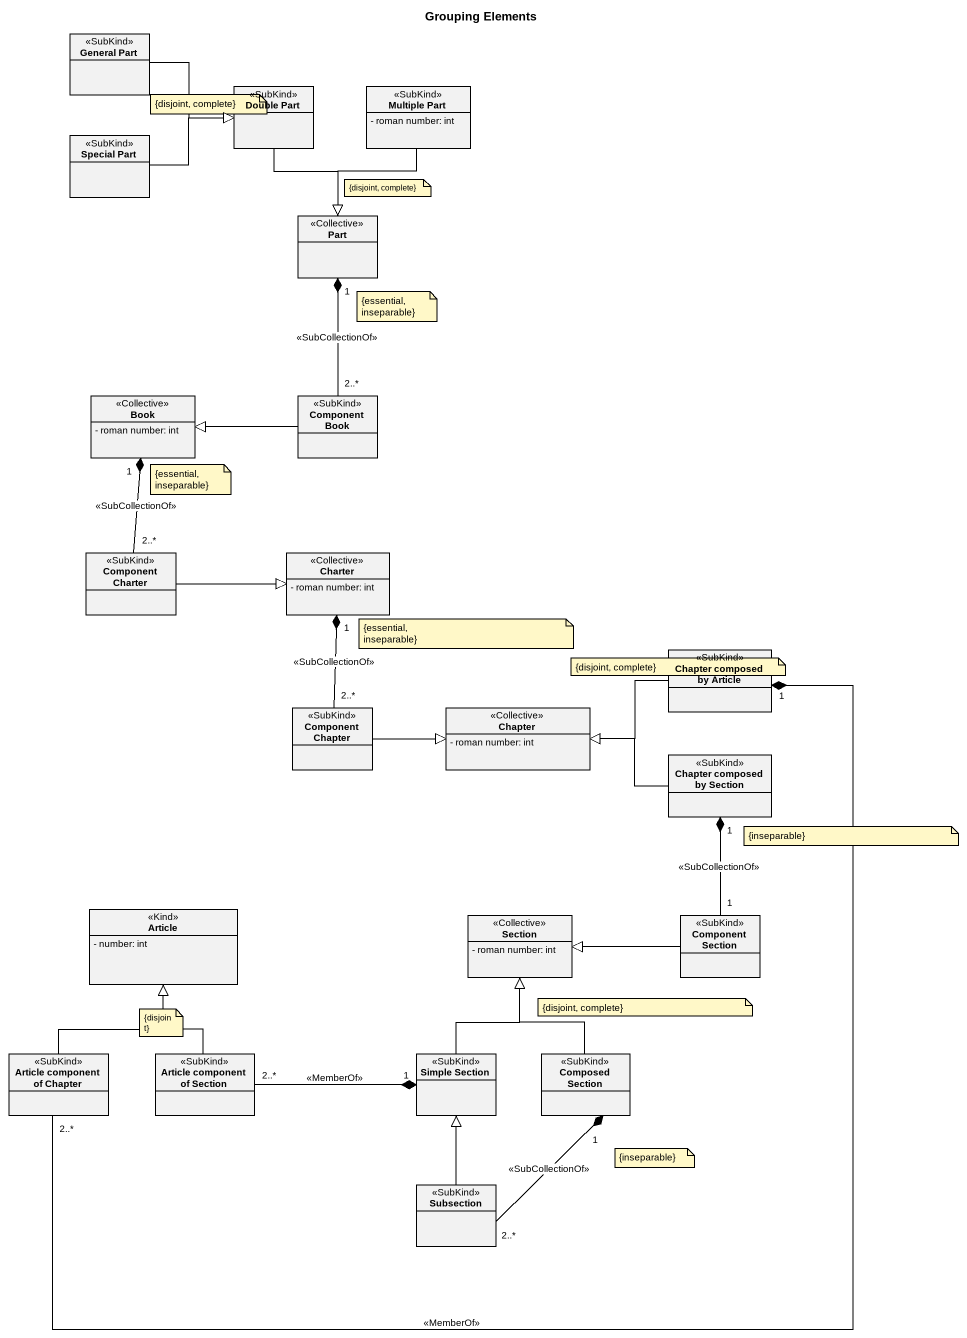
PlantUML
@startuml
title Grouping Elements
hide circle
hide empty members
skinparam classAttributeIconSize 0
class "General Part" as General_Part <<SubKind>>
class "Double Part" as Double_Part <<SubKind>>
class "Multiple Part" as Multiple_Part <<SubKind>> {
  - roman number: int
}
class "Special Part" as Special_Part <<SubKind>>
class Part <<Collective>>
class Book <<Collective>> {
  - roman number: int
}
class "Component Book" as Component_Book <<SubKind>>
class "Component Charter" as Component_Charter <<SubKind>>
class Charter <<Collective>> {
  - roman number: int
}
class "Chapter composed by Article" as Chapter_composed_by_Article <<SubKind>>
class "Component Chapter" as Component_Chapter <<SubKind>>
class Chapter <<Collective>> {
  - roman number: int
}
class "Chapter composed by Section" as Chapter_composed_by_Section <<SubKind>>
class Article <<Kind>> {
  - number: int
}
class Section <<Collective>> {
  - roman number: int
}
class "Component Section" as Component_Section <<SubKind>>
class "Article component of Chapter" as Article_component_of_Chapter <<SubKind>>
class "Article component of Section" as Article_component_of_Section <<SubKind>>
class "Simple Section" as Simple_Section <<SubKind>>
class "Composed Section" as Composed_Section <<SubKind>>
class Subsection <<SubKind>>
General_Part -right-|> Double_Part
Double_Part --|> Part
Multiple_Part --|> Part
Special_Part -right-|> Double_Part
Part "1" *-- "2..*" Component_Book : <<SubCollectionOf>>
Book "1" *-- "2..*" Component_Charter : <<SubCollectionOf>>
Component_Book -left-|> Book
Component_Charter -right-|> Charter
Charter "1" *-- "2..*" Component_Chapter : <<SubCollectionOf>>
Chapter_composed_by_Article -left-|> Chapter
Chapter_composed_by_Article "1" *-- "2..*" Article_component_of_Chapter : <<MemberOf>>
Component_Chapter -right-|> Chapter
Chapter_composed_by_Section -left-|> Chapter
Chapter_composed_by_Section "1" *-- "1" Component_Section : <<SubCollectionOf>>
Component_Section -left-|> Section
Article_component_of_Chapter -up-|> Article
Article_component_of_Section -up-|> Article
Simple_Section -up-|> Section
Simple_Section "1" *-left- "2..*" Article_component_of_Section : <<MemberOf>>
Composed_Section -up-|> Section
Composed_Section "1" *-- "2..*" Subsection : <<SubCollectionOf>>
Subsection -up-|> Simple_Section
note as N1
  {disjoint, complete}
end note
note as N2
  {disjoint, complete}
end note
note as N3
  {essential,
  inseparable}
end note
note as N4
  {essential,
  inseparable}
end note
note as N5
  {essential,
  inseparable}
end note
note as N6
  {disjoint, complete}
end note
note as N7
  {inseparable}
end note
note as N8
  {disjoint, complete}
end note
note as N9
  {disjoint}
end note
note as N10
  {inseparable}
end note
@enduml
